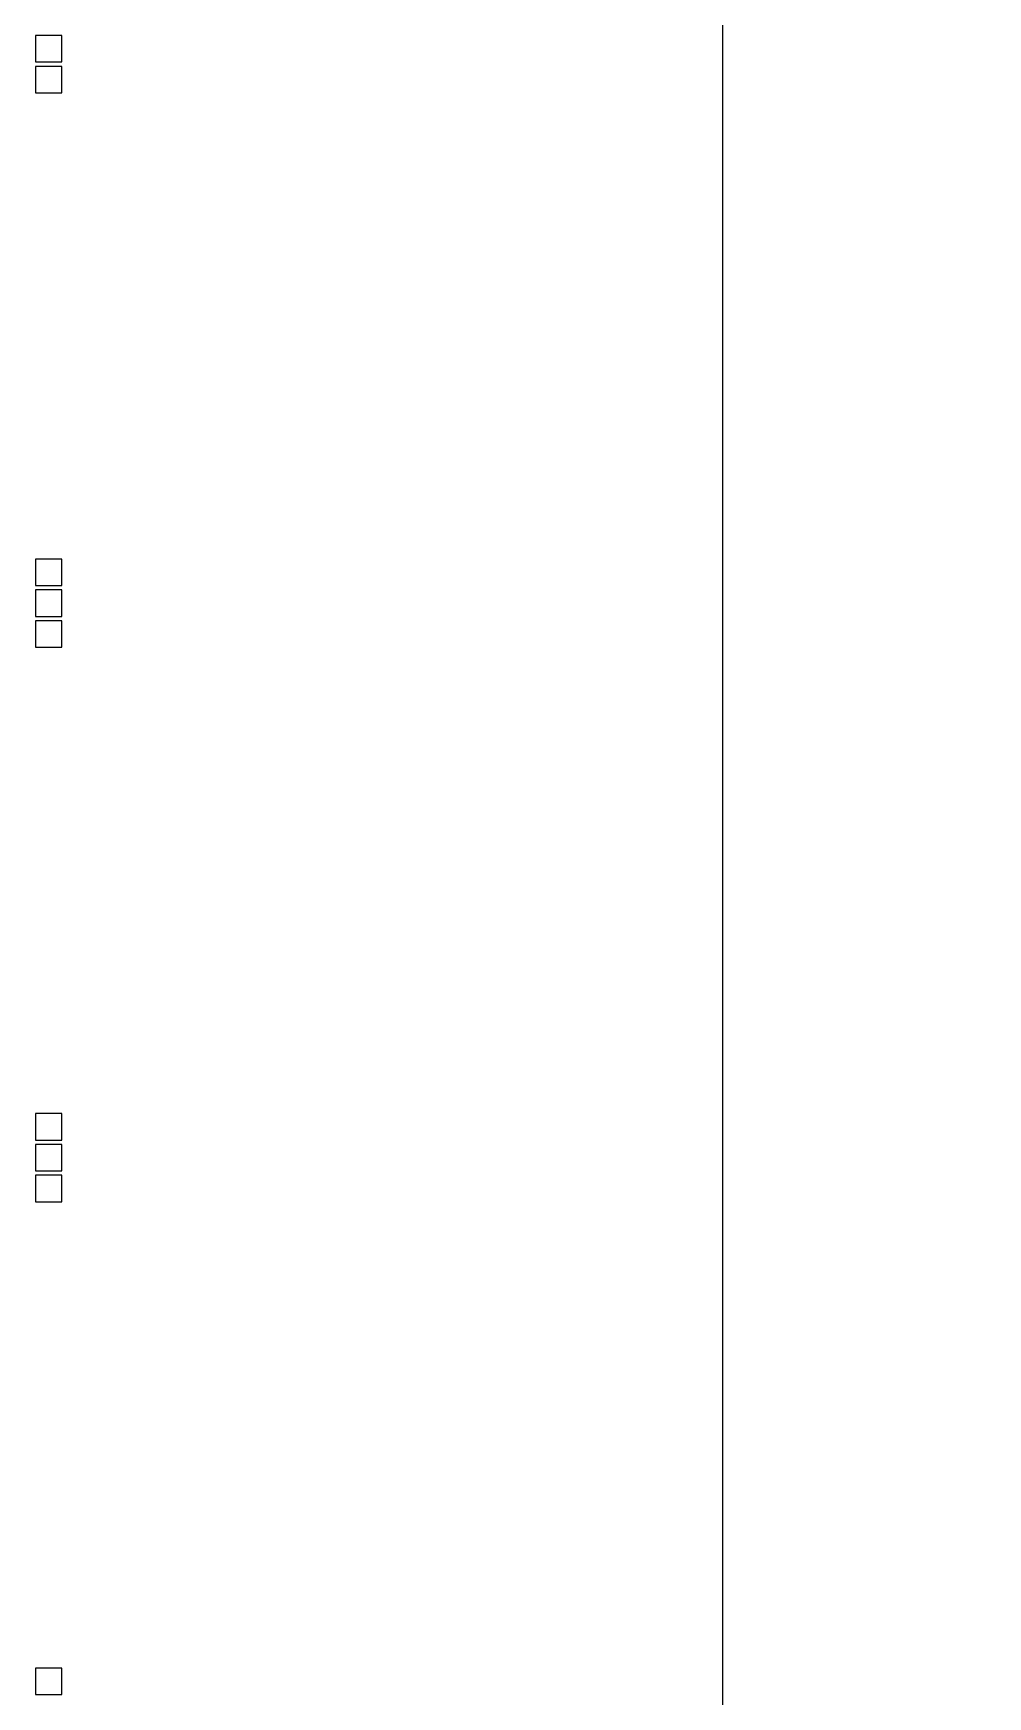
# Model space of a CAD drawing. Extents: x -49 to 54, y -38 to 38.
# Drawn here: x 43.59 to 54.4, y -1.4 to 17.46 of the extents above; entities that cross this region are included whole.
import ezdxf

# ---------------------------------------------------------------- set-up
doc = ezdxf.new("R2010")
doc.units = 0
doc.layers.add('BACK_LAYER', color=5, linetype='CONTINUOUS')
doc.layers.add('OUTLINE', color=7, linetype='CONTINUOUS')

msp = doc.modelspace()

# ---------------------------------------------------------------- linework, layer by layer
at = {"layer": 'BACK_LAYER'}
for points in [[(43.614, 17.13), (43.914, 17.13), (43.914, 17.43), (43.614, 17.43)], [(43.614, 16.78), (43.914, 16.78), (43.914, 17.08), (43.614, 17.08)], [(43.614, 11.197), (43.914, 11.197), (43.914, 11.497), (43.614, 11.497)], [(43.614, 10.847), (43.914, 10.847), (43.914, 11.147), (43.614, 11.147)], [(43.614, 10.497), (43.914, 10.497), (43.914, 10.797), (43.614, 10.797)], [(43.614, 4.913), (43.914, 4.913), (43.914, 5.213), (43.614, 5.213)], [(43.614, 4.563), (43.914, 4.563), (43.914, 4.863), (43.614, 4.863)], [(43.614, 4.213), (43.914, 4.213), (43.914, 4.513), (43.614, 4.513)], [(43.614, -1.371), (43.914, -1.371), (43.914, -1.071), (43.614, -1.071)]]:
    msp.add_lwpolyline(points, close=True, dxfattribs=at)
at = {"layer": 'OUTLINE'}
msp.add_lwpolyline([(-49.4, -36.45, -0.414214), (-47.85, -38), (52.85, -38, -0.414214), (54.4, -36.45), (54.4, -28), (51.4, -28), (51.4, 28), (54.4, 28), (54.4, 36.45, -0.414214), (52.85, 38), (-47.85, 38, -0.414214), (-49.4, 36.45)], format="xyb", close=True, dxfattribs=at)

doc.saveas('drawing.dxf')
